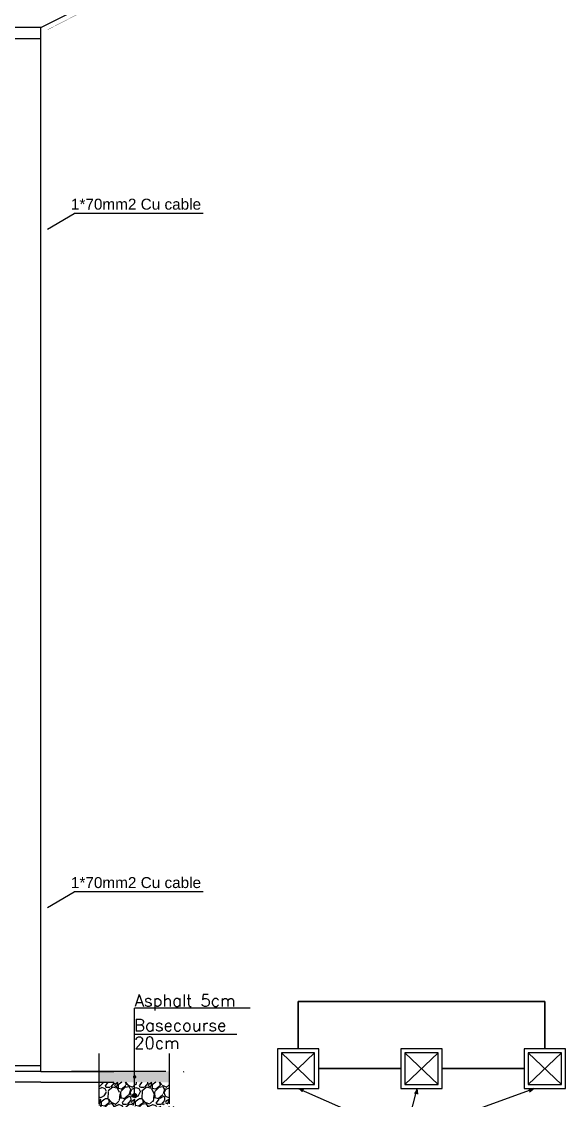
# Model space of a CAD drawing. Extents: x 152089 to 152185, y 180985 to 181226.
# Drawn here: x 152145.74 to 152155.66, y 181005.41 to 181025.1 of the extents above; entities that cross this region are included whole.
import ezdxf

# ---------------------------------------------------------------- set-up
doc = ezdxf.new("R2010")
doc.units = 0
doc.header["$LTSCALE"] = 3
doc.header["$MEASUREMENT"] = 0
doc.linetypes.add('AUSGEZOGEN', pattern=[0])
doc.linetypes.add('HIDDEN', pattern=[9.524999999999999, 6.349999999999999, -3.174999999999999])
for name, color, linetype in [('1622', 7, 'HIDDEN'), ('BASE-COURSE', 1, 'CONTINUOUS'), ('EBENE0', 7, 'AUSGEZOGEN'), ('POLI', 3, 'CONTINUOUS'), ('POWER', 54, 'CONTINUOUS'), ('TEXT', 7, 'CONTINUOUS'), ('TEXTS', 1, 'CONTINUOUS')]:
    doc.layers.add(name, color=color, linetype=linetype)
doc.styles.add('ROMANS', font='romans.shx')

msp = doc.modelspace()

# ---------------------------------------------------------------- hatches: boundary and pattern name
at = {"layer": '1622'}
for points in [[(152147.8322341128, 181005.8388203436, 1), (152147.7668149649, 181005.8388203436, 1)], [(152147.8322341128, 181005.5034993207, 1), (152147.7668149648, 181005.5034993207, 1)]]:
    msp.add_hatch(color=256, dxfattribs=at).paths.add_polyline_path(points)
h = msp.add_hatch(dxfattribs=at)
h.set_pattern_fill('GRAVEL', color=253, scale=0.4383812751881928, angle=45, style=0)
h.set_pattern_definition([(273.012787504, (-14170.5304446347, 6901.078490329615), (0.3099823724307585, -5.269700331323232), [0.05897806323871849, -5.838838802419957]), (229.969740728, (-14170.52734481098, 6901.019593678851), (3.40980609673853, 4.029770841600106), [0.1012082082401477, -10.0196094424334]), (177.510447078, (-14170.59244110918, 6900.942098085739), (6.509629821046315, -0.3099823724306996), [0.07136321102533509, -7.06496692045264]), (312.273689006, (-14170.63583864132, 6900.74370936738), (-5.889665076184763, 6.509629821046333), [0.09216440253301483, -9.124274115492728]), (337.833654178, (-14170.57384216684, 6900.675513245456), (-5.269700331323216, 2.169876607015452), [0.09037449178642144, -8.947087017682927]), (42.27368900599997, (-14170.49014692628, 6900.64141518448), (-6.509629821046334, -5.889665076184762), [0.09216440253301529, -9.124274115492787]), (82.69424046670001, (-14170.42195080433, 6900.703411658964), (-0.9299471172923398, -7.129594565907865), [0.121882707559298, -12.06637820623567]), (117.2553283749, (-14170.40645168573, 6900.824304784212), (-4.64973558646165, 8.989488800492548), [0.1150698241615984, -11.3919167552234]), (166.429565615, (-14170.45914868903, 6900.926598967111), (-6.509629821046323, 1.549911862153876), [0.09247653000094928, -9.155186600966447]), (220.236358309, (-14170.54904357705, 6900.948297733179), (3.719788469169333, 3.099823724307754), [0.1055762392661229, -5.173233347484076]), (267.3974377980001, (-14170.62963899388, 6900.880101611256), (-0.3099823724307755, -7.129594565907854), [0.1365329713948123, -13.51677425295774]), (183.814074834, (-14170.3258562689, 6901.047492092359), (-4.029770841600113, -0.3099823724307867), [0.04660036793378008, -4.613456508889286]), (216.46923439, (-14170.37235362476, 6901.044392268639), (4.649735586461656, 3.409806096738548), [0.08865691395023458, -8.777055705809868]), (270, (-14170.4436495704, 6900.991695265315), (0.3099823724307563, -0.3099823724307564), [0.06199631831838941, -0.557968426543167]), (248.198590514, (-14170.50254622116, 6901.007194383943), (0.929947117292336, 2.169876607015429), [0.0333862411557824, -3.305226084536779]), (336.801409486, (-14170.51494551607, 6900.976196146716), (-1.239929489723042, 0.6199647448616842), [0.04721497848159393, -2.313540436768607]), (75.9637565321, (-14170.47154798394, 6900.957597204368), (0.3099823724308, 1.549911862153896), [0.0766855980873954, -2.479494529135897]), (206.5650511770001, (-14170.45294904159, 6901.031992973731), (0.9299471172923278, 0.309982372430788), [0.05545128587982971, -1.330832027283928]), (61.38954033400001, (-14170.69473529208, 6900.796406370704), (2.169876607015416, 4.029770841600106), [0.07768116196334778, -7.690454825825933]), (115.3461759419, (-14170.65753740739, 6900.864602492627), (2.169876607016114, -4.649735586463088), [0.06517019875075193, -6.451835975734292]), (338.198590514, (-14170.51494551607, 6901.093989448244), (-2.169876607015428, 0.9299471172923379), [0.0667720439302896, -3.271840281762271]), (28.61045966600005, (-14170.45294904159, 6901.069190858427), (-4.029770841600106, -2.169876607015416), [0.07768116196334746, -7.690454825825736]), (24.44395478000004, (-14170.50254622116, 6900.604217299784), (-2.169876607015459, -0.929947117292335), [0.0749105923041584, -3.670620664780823]), (339.775140569, (-14170.43435009924, 6900.63521553704), (-4.959717958892436, 1.859894234584662), [0.06276655421889507, -6.213898101416405]), (111.8014094864, (-14170.2018633199, 6900.787106899515), (-0.9299471172923277, 2.169876607015425), [0.06677204393028961, -3.271840281762271]), (62.3540246363, (-14170.22666190972, 6900.849103373999), (-2.789841351877, -5.269700331323193), [0.07348629154107195, -7.275122966298779]), (114.4439547804, (-14170.35375468241, 6900.63521553704), (0.929947117292315, -2.169876607015429), [0.03745529615207898, -3.708075960932887]), (146.309932474, (-14170.22046226225, 6900.768507957167), (-1.549911862153878, 0.9299471172923466), [0.02235306122184595, -2.212961615356444]), (210.963756532, (-14170.2390612046, 6900.780907252076), (1.239929489723096, 0.6199647448615409), [0.09037449178642144, -1.71711781010747]), (231.009005957, (-14170.31655679771, 6900.73440989622), (2.789841351877014, 3.409806096738557), [0.08375274262470424, -8.291509760067585]), (348.690067526, (-14170.4436495704, 6900.929698790831), (-0.9299471172923232, 0.3099823724307768), [0.06322422427019156, -1.517381941624132]), (38.15722658699998, (-14170.38165309592, 6900.917299495952), (5.889665076184787, 4.649735586461645), [0.1103817748047354, -10.927776690455]), (105.9453959009, (-14170.29485803164, 6900.985495617875), (0.9299471172923315, -3.409806096738534), [0.04513398256827558, -4.4682774875036]), (135, (-14170.30725732655, 6901.028893150011), (-0.6199647448615543, 1.216752463196171e-16), [0.02630287651129157, -0.4120783986769012]), (165.256437164, (-14170.33205591634, 6900.73750971994), (3.409806096738554, -0.9299471172923315), [0.06090168027424451, -6.029285631301306]), (93.01278750419966, (-14170.3909525671, 6900.753008838539), (-0.3099823724307687, 5.269700331323204), [0.1179561264774373, -5.77986073918126]), (45, (-14170.39715221454, 6900.870802140067), (6.083762315980856e-17, 0.6199647448615543), [0.1139791315489301, -0.3244021436392627]), (10.30484646900005, (-14170.31655679771, 6900.951397556899), (5.269700331323201, 0.9299471172924284), [0.06931421694510562, -6.862102348873664]), (299.054604099, (-14170.24836067579, 6900.963796851807), (0.929947117292321, -1.549911862153899), [0.06382919042995126, -3.127634666343007]), (252.645975364, (-14170.21736243853, 6900.908000024763), (-2.789841351876965, -8.989488800492536), [0.1039248570024885, -10.28857802001519]), (220.42607874, (-14170.24836067579, 6900.808805665583), (-4.339753214030866, -3.71978846916931), [0.1099455854359231, -10.8846008623266])])
edge = h.paths.add_edge_path()
edge.add_line((152148.4294767573, 181005.2411125023), (152148.6313522104, 181005.297670904))
edge.add_line((152148.6313522104, 181005.2976709041), (152148.1291266098, 181005.2978726992))
edge.add_line((152148.1291266098, 181005.2978726991), (152148.4294767573, 181005.348853016))
edge.add_line((152148.4294767573, 181005.348853016), (152148.4294767572, 181005.7403584496))
edge.add_line((152148.4294767572, 181005.7403584495), (152147.1459992713, 181005.7403584496))
edge.add_line((152147.1459992713, 181005.7403584496), (152147.1459992713, 181005.0077726177))
edge.add_line((152147.1459992713, 181005.0077726177), (152147.7995245387, 181005.0077726177))
edge.add_line((152147.7995245388, 181005.0077726177), (152147.7995245388, 181005.0687420627))
edge.add_arc((152147.7995245389, 181005.1014516368), 0.03270957409624715, 180.0000002234858, 269.99999977651424, ccw=False)
edge.add_arc((152147.7995245388, 181005.1014516366), 0.03270957396866141, 0, 180, ccw=False)
edge.add_arc((152147.7995245387, 181005.1014516368), 0.03270957409624715, 270.00000022348576, 359.99999977651424, ccw=False)
edge.add_line((152147.7995245388, 181005.0687420627), (152147.7995245388, 181005.0077726177))
edge.add_line((152147.7995245388, 181005.0077726177), (152148.4294767573, 181005.0077726177))
edge.add_line((152148.4294767573, 181005.0077726177), (152148.4294767573, 181005.2411125024))
at = {"layer": 'TEXT'}
for points in [[(152150.7839409421, 181005.6255650817), (152150.8622424703, 181005.5572244281), (152150.8872304376, 181005.614038835)], [(152152.9505730123, 181005.6255650817), (152152.90008571, 181005.5347212235), (152152.960864997, 181005.5221453094)], [(152155.09257797, 181005.6255650817), (152154.9887901101, 181005.6201194965), (152155.0104012776, 181005.5619367431)]]:
    msp.add_hatch(color=0, dxfattribs=at).paths.add_polyline_path(points)
at = {"layer": 'TEXTS'}
h = msp.add_hatch(color=8, dxfattribs=at)
h.dxf.hatch_style = 1
h.paths.add_polyline_path([(152148.4294767573, 181005.9403584496), (152147.7995245388, 181005.9403584496), (152147.7995245388, 181005.8714428272, -0.4142135623730951), (152147.8322341128, 181005.8387332532, -0.4142135623730951), (152147.7995245388, 181005.8060236792), (152147.7995245388, 181005.7403584495), (152148.4294767573, 181005.7403584495)])
h.paths.add_polyline_path([(152147.7995245388, 181005.8714428272), (152147.7995245388, 181005.9403584496), (152147.1459992713, 181005.9403584497), (152147.1459992713, 181005.7403584496), (152147.7995245388, 181005.7403584495), (152147.7995245388, 181005.8060236792, -0.4142135623730951), (152147.7668149648, 181005.8387332532, -0.4142135623730951)])

# ---------------------------------------------------------------- linework, layer by layer
at = {"layer": '1622'}
for p, q in [((152146.2120724299, 181021.3085025375), (152146.697440056, 181021.5975169205)), ((152149.0496509373, 181021.5975169205), (152146.697440056, 181021.5975169205)), ((152146.2120724299, 181008.9283300322), (152146.697440056, 181009.2173444152)), ((152149.0496509373, 181009.2173444152), (152146.697440056, 181009.2173444152)), ((152147.7995245388, 181005.4707897467), (152147.7995245388, 181007.091938291)), ((152149.9065243575, 181007.091938291), (152147.7995245388, 181007.091938291)), ((152149.6667610922, 181006.6125966031), (152147.7995245388, 181006.6125966031))]:
    msp.add_line(p, q, dxfattribs=at)
at = {"layer": '1622', "color": 7, "lineweight": 30, "ltscale": 0.1}
for p, q in [((152147.1459992713, 181006.2667115417), (152147.1459992713, 181005.348853016)), ((152148.4294767573, 181006.2667115417), (152148.4294767573, 181005.348853016))]:
    msp.add_line(p, q, dxfattribs=at)
at = {"layer": '1622'}
msp.add_circle((152147.7995245388, 181005.5034993207), 0.03270957395271324, dxfattribs=at)
at = {"layer": 'BASE-COURSE', "lineweight": 35, "ltscale": 2}
for p, q in [((152155.2884982189, 181007.2166529653), (152150.7839409421, 181007.2166529653)), ((152150.7839409421, 181007.2166529653), (152150.7839409421, 181006.3537557989)), ((152155.2884982189, 181006.3537557989), (152155.2884982189, 181007.2166529653)), ((152152.6605302935, 181005.9896604403), (152151.1596302291, 181005.9896604403)), ((152154.9128089318, 181005.9896604403), (152153.4119088675, 181005.9896604403))]:
    msp.add_line(p, q, dxfattribs=at)
at = {"layer": 'BASE-COURSE', "lineweight": 35, "ltscale": 2, "const_width": 0.005}
for points in [[(152146.7558135021, 181025.2285959444), (152146.2120724299, 181024.9504758192)], [(152146.2120724299, 181024.9504758192), (152146.2120724299, 181005.9896604402)], [(152146.2120724299, 181005.9896604402), (152150.4082516551, 181005.9896604402)]]:
    msp.add_lwpolyline(points, dxfattribs=at)
at = {"layer": 'EBENE0', "color": 3, "linetype": 'AUSGEZOGEN'}
for p, q in [((152146.085283112, 181024.9903584497), (152146.685283112, 181025.2903584497)), ((152146.085283112, 181024.9903584497), (152146.685283112, 181025.2903584497)), ((152146.085283112, 181006.0403584497), (152146.085283112, 181024.9871091922)), ((152146.085283112, 181006.0403584497), (152146.085283112, 181024.9871091922)), ((152146.085283112, 181023.4762578192), (152146.085283112, 181024.9871091922)), ((152145.4852831121, 181024.7903584497), (152146.085283112, 181024.7903584497)), ((152146.085283112, 181006.0403584497), (152146.085283112, 181012.47080661)), ((152146.085283112, 181005.9403584496), (152146.085283112, 181012.47080661))]:
    msp.add_line(p, q, dxfattribs=at)
at = {"layer": 'EBENE0', "color": 1, "linetype": 'AUSGEZOGEN'}
for p, q in [((152146.085283112, 181006.0403584497), (152136.685283112, 181006.0403584497)), ((152146.085283112, 181005.9403584496), (152136.685283112, 181005.9403584496)), ((152146.085283112, 181005.9403584496), (152147.419076592, 181005.9403584496)), ((152146.085283112, 181005.9403584496), (152147.419076592, 181005.9403584496)), ((152148.3706411537, 181005.9403584496), (152146.6462949393, 181005.9403584496)), ((152148.3706411537, 181005.9403584496), (152146.6462949393, 181005.9403584496)), ((152146.6952831121, 181005.9403584496), (152147.419076592, 181005.9403584496)), ((152148.6919220217, 181005.9295438497), (152148.7027366218, 181005.9403584496)), ((152148.6919220217, 181005.9295438497), (152148.7027366218, 181005.9403584496)), ((152146.085283112, 181005.7403584497), (152136.685283112, 181005.7403584497)), ((152146.085283112, 181005.7403584497), (152147.419076592, 181005.7403584497))]:
    msp.add_line(p, q, dxfattribs=at)
at = {"layer": 'EBENE0', "color": 3, "linetype": 'AUSGEZOGEN'}
msp.add_lwpolyline([(152146.085283112, 181024.9871091922), (152136.685283112, 181024.9871091922)], dxfattribs=at)
at = {"layer": 'POWER'}
for p, q in [((152150.4822340409, 181006.2797734131), (152151.0856478434, 181005.6995474673)), ((152151.0856478434, 181006.2797734131), (152150.4822340409, 181005.6995474673)), ((152152.734512679, 181006.2797734131), (152153.3379264819, 181005.6995474673)), ((152153.3379264819, 181006.2797734131), (152152.734512679, 181005.6995474673)), ((152154.9867913176, 181006.2797734131), (152155.5902051202, 181005.6995474673)), ((152155.5902051202, 181006.2797734131), (152154.9867913176, 181005.6995474673))]:
    msp.add_line(p, q, dxfattribs=at)
for points in [[(152151.1596302291, 181006.3537557989), (152150.4082516551, 181006.3537557989), (152150.4082516551, 181005.6255650817), (152151.1596302291, 181005.6255650817)], [(152151.0856478434, 181006.2797734131), (152150.4822340409, 181006.2797734131), (152150.4822340409, 181005.6995474673), (152151.0856478434, 181005.6995474673)], [(152153.4119088675, 181006.3537557989), (152152.6605302935, 181006.3537557989), (152152.6605302935, 181005.6255650817), (152153.4119088675, 181005.6255650817)], [(152153.3379264819, 181006.2797734131), (152152.734512679, 181006.2797734131), (152152.734512679, 181005.6995474673), (152153.3379264819, 181005.6995474673)], [(152155.6641875059, 181006.3537557989), (152154.9128089318, 181006.3537557989), (152154.9128089318, 181005.6255650817), (152155.6641875059, 181005.6255650817)], [(152155.5902051202, 181006.2797734131), (152154.9867913176, 181006.2797734131), (152154.9867913176, 181005.6995474673), (152155.5902051202, 181005.6995474673)]]:
    msp.add_lwpolyline(points, close=True, dxfattribs=at)
at = {"layer": 'TEXT', "color": 0}
for p, q in [((152150.7839409421, 181005.6255650817), (152150.8872304376, 181005.614038835)), ((152152.9505730123, 181005.6255650817), (152152.960864997, 181005.5221453094)), ((152155.09257797, 181005.6255650817), (152155.0104012776, 181005.5619367431))]:
    msp.add_line(p, q, dxfattribs=at)
at = {"layer": 'TEXTS', "color": 7}
for points in [[(152150.7839409421, 181005.6255650817), (152152.7325699174, 181004.7685240622)], [(152152.9505730123, 181005.6255650817), (152152.7325699174, 181004.7685240622)], [(152152.7325699174, 181004.7685240622), (152155.09257797, 181005.6255650817)]]:
    msp.add_lwpolyline(points, dxfattribs=at)

# ---------------------------------------------------------------- texts
at = {"layer": '1622', "color": 6, "style": 'ROMANS'}
for s, p in [('Asphalt 5cm', (152147.7994207079, 181007.1239193094)), ('Basecourse', (152147.7922611863, 181006.6725463683)), ('20cm   ', (152147.7922611863, 181006.3497375911))]:
    msp.add_text(s, height=0.2191906375988809, dxfattribs=at).set_placement(p)
at = {"layer": 'POLI', "color": 6, "char_height": 0.2000000000043656, "width": 2.905294443599012, "attachment_point": 3, "style": 'ROMANS'}
for insert in [(152149.0127135956, 181021.865552057), (152149.0127135956, 181009.4853795517)]:
    msp.add_mtext('{\\fArial|b0|i0|c0|p34;1*70mm2 Cu cable}', dxfattribs=dict(at, insert=insert))

doc.saveas('drawing.dxf')
